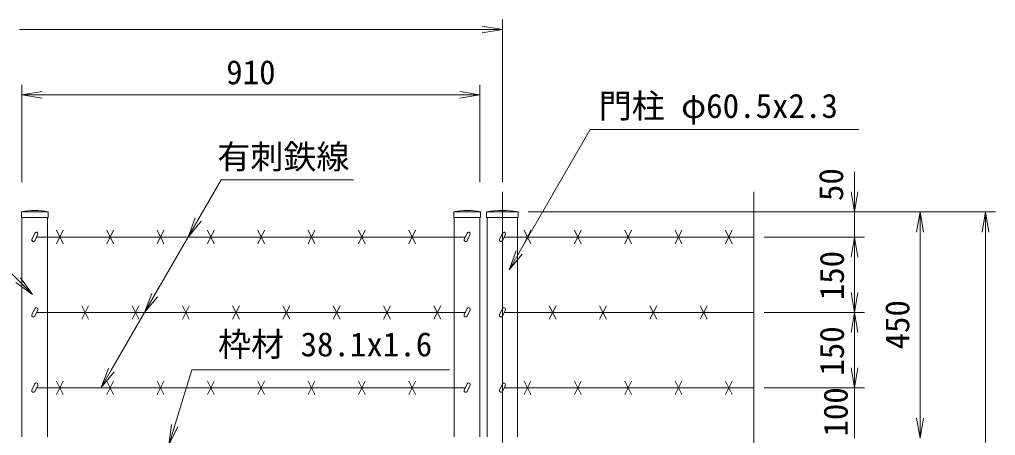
# Model space of a CAD drawing. Units: millimetres, scale not verified. Extents: x -4200 to 4200, y -2970 to 2970.
# Drawn here: x -2504 to -564, y 667 to 1494 of the extents above; entities that cross this region are included whole.
import ezdxf
from ezdxf.enums import TextEntityAlignment as Align

# ---------------------------------------------------------------- set-up
doc = ezdxf.new("R2010")
doc.units = ezdxf.units.MM
doc.header["$LTSCALE"] = 20
doc.linetypes.add('USER1', pattern=[50.8, 31.75, -6.35, 6.35, -6.35])
for name, color, linetype, lineweight in [('0-2_D-BMK', 2, 'USER1', 13), ('0-3_D-STR1', 1, 'Continuous', 18), ('0-6_D-STR3', 3, 'Continuous', 13), ('0-7_D-STR-DIM', 7, 'Continuous', 9), ('0-8_0', 7, 'Continuous', 9), ('0-9_D-STR-TXT', 7, 'Continuous', 9)]:
    doc.layers.add(name, color=color, linetype=linetype, lineweight=lineweight)
doc.styles.add('ＭＳ ゴシック', font='')
doc.styles.get('ＭＳ ゴシック').set_extended_font_data('MS Gothic')

# ---------------------------------------------------------------- blocks, each defined once
blk = doc.blocks.new('_Open')
at = {"layer": '0-8_0'}
blk.add_line((-20, 3.33), (0, 0), dxfattribs=at)
blk.add_lwpolyline([(-20, -3.33), (0, 0), (-20, 0)], dxfattribs=at)
blk = doc.blocks.new('MLeader6')
at = {"layer": '0-8_0'}
blk.add_line((-1505.31, 1027.62), (-1531.08, 996.31), dxfattribs=at)
for points in [[(-1511.08, 1030.95), (-1369.94, 1275.42), (-842.86, 1275.42), (-835.66, 1275.42)], [(-1516.85, 1034.28), (-1531.08, 996.31), (-1511.08, 1030.95)]]:
    blk.add_lwpolyline(points, dxfattribs=at)
blk = doc.blocks.new('MLeader7')
at = {"layer": '0-7_D-STR-DIM'}
blk.add_line((-2501.78, 980.15), (-2478.21, 947.16), dxfattribs=at)
for points in [[(-2506.49, 975.44), (-2731.16, 1200.11), (-3253.23, 1200.11), (-3260.43, 1200.11)], [(-2511.21, 970.73), (-2478.21, 947.16), (-2506.49, 975.44)]]:
    blk.add_lwpolyline(points, dxfattribs=at)
blk = doc.blocks.new('MLeader10')
at = {"layer": '0-7_D-STR-DIM'}
blk.add_line((-2315.87, 793.48), (-2341.64, 762.17), dxfattribs=at)
for points in [[(-2321.64, 796.81), (-2103.31, 1174.98), (-1847.1, 1174.98), (-1839.9, 1174.98)], [(-2327.42, 800.14), (-2341.64, 762.17), (-2321.64, 796.81)]]:
    blk.add_lwpolyline(points, dxfattribs=at)

msp = doc.modelspace()

# ---------------------------------------------------------------- linework, layer by layer
at = {"layer": '0-2_D-BMK'}
msp.add_line((-1544.32, 1151.52), (-1544.32, -368.63), dxfattribs=at)
at = {"layer": '0-3_D-STR1'}
for p, q in [((-2447.07, 1111.37), (-2500.27, 1111.37)), ((-2500.27, 1111.37), (-2500.27, 1100.37)), ((-2447.07, 1100.37), (-2447.07, 1111.37)), ((-1641.07, 1111.37), (-1587.87, 1111.37)), ((-1641.07, 1100.37), (-1641.07, 1111.37)), ((-1587.87, 1111.37), (-1587.87, 1100.37)), ((-1512.87, 1111.37), (-1575.77, 1111.37)), ((-1575.77, 1111.37), (-1575.77, 1100.37)), ((-1512.87, 1100.37), (-1512.87, 1111.37)), ((-2447.07, 1100.37), (-2500.27, 1100.37)), ((-2499.07, 1100.37), (-2499.07, 664.37)), ((-2448.27, 1100.37), (-2448.27, 664.37)), ((-1641.07, 1100.37), (-1587.87, 1100.37)), ((-1639.87, 1100.37), (-1639.87, 664.37)), ((-1589.07, 1100.37), (-1589.07, 664.37)), ((-1512.87, 1100.37), (-1575.77, 1100.37)), ((-1574.57, 1100.37), (-1574.57, 664.37)), ((-1514.07, 1100.37), (-1514.07, 664.37))]:
    msp.add_line(p, q, dxfattribs=at)
for centre, radius, start, end in [((-2473.67, 994.94), 119.43, 77.13052, 102.86948), ((-1614.47, 994.94), 119.43, 77.13052, 102.86948), ((-1544.32, 948.02), 166.35, 79.10214, 100.89786)]:
    msp.add_arc(centre, radius, start, end, dxfattribs=at)
at = {"layer": '0-6_D-STR3'}
for p, q in [((-2473.24, 1069.4), (-2479.19, 1056.64)), ((-2467.8, 1066.86), (-2473.75, 1054.1)), ((-2430.38, 1074.78), (-2416.96, 1047.95)), ((-2430.38, 1047.95), (-2416.96, 1074.78)), ((-2330.38, 1074.78), (-2316.96, 1047.95)), ((-2330.38, 1047.95), (-2316.96, 1074.78)), ((-2230.38, 1074.78), (-2216.96, 1047.95)), ((-2230.38, 1047.95), (-2216.96, 1074.78)), ((-2130.38, 1074.78), (-2116.96, 1047.95)), ((-2130.38, 1047.95), (-2116.96, 1074.78)), ((-2030.38, 1074.78), (-2016.96, 1047.95)), ((-2030.38, 1047.95), (-2016.96, 1074.78)), ((-1930.38, 1074.78), (-1916.96, 1047.95)), ((-1930.38, 1047.95), (-1916.96, 1074.78)), ((-1830.38, 1074.78), (-1816.96, 1047.95)), ((-1830.38, 1047.95), (-1816.96, 1074.78)), ((-1730.38, 1074.78), (-1716.96, 1047.95)), ((-1730.38, 1047.95), (-1716.96, 1074.78)), ((-1614.04, 1069.4), (-1619.99, 1056.64)), ((-1608.6, 1066.86), (-1614.55, 1054.1)), ((-1543.89, 1069.4), (-1549.84, 1056.64)), ((-1538.45, 1066.86), (-1544.4, 1054.1)), ((-1501.03, 1074.78), (-1487.61, 1047.95)), ((-1501.03, 1047.95), (-1487.61, 1074.78)), ((-1401.03, 1074.78), (-1387.61, 1047.95)), ((-1401.03, 1047.95), (-1387.61, 1074.78)), ((-1301.03, 1074.78), (-1287.61, 1047.95)), ((-1301.03, 1047.95), (-1287.61, 1074.78)), ((-1201.03, 1074.78), (-1187.61, 1047.95)), ((-1201.03, 1047.95), (-1187.61, 1074.78)), ((-1101.03, 1074.78), (-1087.61, 1047.95)), ((-1101.03, 1047.95), (-1087.61, 1074.78)), ((-1617.78, 1061.37), (-2470.36, 1061.37)), ((-1044.32, 1061.37), (-1541.01, 1061.37)), ((-2473.24, 919.4), (-2479.19, 906.64)), ((-2467.8, 916.86), (-2473.75, 904.1)), ((-2380.38, 924.78), (-2366.96, 897.95)), ((-2380.38, 897.95), (-2366.96, 924.78)), ((-2280.38, 924.78), (-2266.96, 897.95)), ((-2280.38, 897.95), (-2266.96, 924.78)), ((-2180.38, 924.78), (-2166.96, 897.95)), ((-2180.38, 897.95), (-2166.96, 924.78)), ((-2080.38, 924.78), (-2066.96, 897.95)), ((-2080.38, 897.95), (-2066.96, 924.78)), ((-1980.38, 924.78), (-1966.96, 897.95)), ((-1980.38, 897.95), (-1966.96, 924.78)), ((-1880.38, 924.78), (-1866.96, 897.95)), ((-1880.38, 897.95), (-1866.96, 924.78)), ((-1780.38, 924.78), (-1766.96, 897.95)), ((-1780.38, 897.95), (-1766.96, 924.78)), ((-1680.38, 924.78), (-1666.96, 897.95)), ((-1680.38, 897.95), (-1666.96, 924.78)), ((-1614.04, 919.4), (-1619.99, 906.64)), ((-1608.6, 916.86), (-1614.55, 904.1)), ((-1543.89, 919.4), (-1549.84, 906.64)), ((-1538.45, 916.86), (-1544.4, 904.1)), ((-1451.03, 924.78), (-1437.61, 897.95)), ((-1451.03, 897.95), (-1437.61, 924.78)), ((-1351.03, 924.78), (-1337.61, 897.95)), ((-1351.03, 897.95), (-1337.61, 924.78)), ((-1251.03, 924.78), (-1237.61, 897.95)), ((-1251.03, 897.95), (-1237.61, 924.78)), ((-1151.03, 924.78), (-1137.61, 897.95)), ((-1151.03, 897.95), (-1137.61, 924.78)), ((-1617.78, 911.37), (-2470.36, 911.37)), ((-1044.32, 911.37), (-1541.01, 911.37)), ((-2473.24, 769.4), (-2479.19, 756.64)), ((-2467.8, 766.86), (-2473.75, 754.1)), ((-1617.78, 761.37), (-2470.36, 761.37)), ((-2430.38, 774.78), (-2416.96, 747.95)), ((-2430.38, 747.95), (-2416.96, 774.78)), ((-2330.38, 774.78), (-2316.96, 747.95)), ((-2330.38, 747.95), (-2316.96, 774.78)), ((-2230.38, 774.78), (-2216.96, 747.95)), ((-2230.38, 747.95), (-2216.96, 774.78)), ((-2130.38, 774.78), (-2116.96, 747.95)), ((-2130.38, 747.95), (-2116.96, 774.78)), ((-2030.38, 774.78), (-2016.96, 747.95)), ((-2030.38, 747.95), (-2016.96, 774.78)), ((-1930.38, 774.78), (-1916.96, 747.95)), ((-1930.38, 747.95), (-1916.96, 774.78)), ((-1830.38, 774.78), (-1816.96, 747.95)), ((-1830.38, 747.95), (-1816.96, 774.78)), ((-1730.38, 774.78), (-1716.96, 747.95)), ((-1730.38, 747.95), (-1716.96, 774.78)), ((-1614.04, 769.4), (-1619.99, 756.64)), ((-1608.6, 766.86), (-1614.55, 754.1)), ((-1543.89, 769.4), (-1549.84, 756.64)), ((-1538.45, 766.86), (-1544.4, 754.1)), ((-1044.32, 761.37), (-1541.01, 761.37)), ((-1501.03, 774.78), (-1487.61, 747.95)), ((-1501.03, 747.95), (-1487.61, 774.78)), ((-1401.03, 774.78), (-1387.61, 747.95)), ((-1401.03, 747.95), (-1387.61, 774.78)), ((-1301.03, 774.78), (-1287.61, 747.95)), ((-1301.03, 747.95), (-1287.61, 774.78)), ((-1201.03, 774.78), (-1187.61, 747.95)), ((-1201.03, 747.95), (-1187.61, 774.78)), ((-1101.03, 774.78), (-1087.61, 747.95)), ((-1101.03, 747.95), (-1087.61, 774.78))]:
    msp.add_line(p, q, dxfattribs=at)
for centre, start, end in [((-2470.52, 1068.13), 334.99524, 154.99707), ((-1611.32, 1068.13), 334.99524, 154.99707), ((-1541.17, 1068.13), 334.99524, 154.99707), ((-2476.47, 1055.37), 154.99707, 334.99524), ((-1617.27, 1055.37), 154.99707, 334.99524), ((-1547.12, 1055.37), 154.99707, 334.99524), ((-2470.52, 918.13), 334.99524, 154.99707), ((-1611.32, 918.13), 334.99524, 154.99707), ((-1541.17, 918.13), 334.99524, 154.99707), ((-2476.47, 905.37), 154.99707, 334.99524), ((-1617.27, 905.37), 154.99707, 334.99524), ((-1547.12, 905.37), 154.99707, 334.99524), ((-2476.47, 755.37), 154.99707, 334.99524), ((-2470.52, 768.13), 334.99524, 154.99707), ((-1617.27, 755.37), 154.99707, 334.99524), ((-1611.32, 768.13), 334.99524, 154.99707), ((-1547.12, 755.37), 154.99707, 334.99524), ((-1541.17, 768.13), 334.99524, 154.99707)]:
    msp.add_arc(centre, 3, start, end, dxfattribs=at)
at = {"layer": '0-7_D-STR-DIM'}
for p, q in [((-1544.32, 1171.52), (-1544.32, 1494.03)), ((-2504.32, 1474.03), (-1584.32, 1474.03)), ((-2499.07, 1170.81), (-2499.07, 1364.03)), ((-1589.07, 1170.81), (-1589.07, 1364.03)), ((-2459.07, 1344.03), (-1629.07, 1344.03)), ((-844.32, 1151.37), (-844.32, 1191.37)), ((-1044.32, 1151.52), (-1044.32, 265.59)), ((-1492.87, 1111.37), (-824.32, 1111.37)), ((-1492.87, 1111.37), (-694.32, 1111.37)), ((-1472.87, 1111.37), (-564.32, 1111.37)), ((-844.32, 1061.37), (-844.32, 1111.37)), ((-714.32, 701.37), (-714.32, 1071.37)), ((-584.32, 1071.37), (-584.32, -298.63)), ((-1024.32, 1061.37), (-824.32, 1061.37)), ((-1024.32, 1061.37), (-824.32, 1061.37)), ((-844.32, 951.37), (-844.32, 1021.37)), ((-844.32, 1021.37), (-844.32, 981.37)), ((-1024.32, 911.37), (-824.32, 911.37)), ((-1024.32, 911.37), (-824.32, 911.37)), ((-844.32, 801.37), (-844.32, 871.37)), ((-844.32, 801.37), (-844.32, 841.37)), ((-1024.32, 761.37), (-824.32, 761.37)), ((-1004.32, 761.37), (-824.32, 761.37)), ((-844.32, 661.37), (-844.32, 761.37))]:
    msp.add_line(p, q, dxfattribs=at)
at = {"layer": '0-9_D-STR-TXT'}
msp.add_lwpolyline([(-1649.26, 797.04), (-2161.32, 797.04), (-2206.68, 650.08)], dxfattribs=at)

# ---------------------------------------------------------------- block references
at = {"layer": '0-7_D-STR-DIM', "xscale": 2, "yscale": 2}
for p in [(-1544.32, 1474.03), (-1589.07, 1344.03)]:
    msp.add_blockref('_Open', p, dxfattribs=at)
for p, rotation in [((-2499.07, 1344.03), 180), ((-844.32, 1111.37), 270), ((-714.32, 1111.37), 90), ((-584.32, 1111.37), 90), ((-2168.9, 1061.37), 240), ((-844.32, 1061.37), 90), ((-844.32, 1061.37), 90), ((-844.32, 911.37), 270), ((-2255.51, 911.37), 240), ((-844.32, 911.37), 90), ((-844.32, 761.37), 270), ((-844.32, 761.37), 270), ((-714.32, 661.37), 270)]:
    msp.add_blockref('_Open', p, dxfattribs=dict(at, rotation=rotation))
at = {"layer": '0-7_D-STR-DIM'}
for name in ['MLeader7', 'MLeader10']:
    msp.add_blockref(name, (0, 0), dxfattribs=at)
at = {"layer": '0-8_0'}
msp.add_blockref('MLeader6', (0, 0), dxfattribs=at)
at = {"layer": '0-9_D-STR-TXT', "xscale": 2, "yscale": 2, "rotation": 252.84683}
msp.add_blockref('_Open', (-2207.27, 648.17), dxfattribs=at)

# ---------------------------------------------------------------- texts
at = {"layer": '0-7_D-STR-DIM', "style": 'ＭＳ ゴシック'}
msp.add_text('910', height=48.09, dxfattribs=at).set_placement((-2093.2, 1350.78), align=Align.BOTTOM_LEFT)
for s, p in [('50', (-852.63, 1133.01)), ('150', (-851.07, 935.72)), ('450', (-721.07, 837.87)), ('150', (-851.07, 785.72)), ('100', (-843.56, 664.53))]:
    msp.add_text(s, height=48.09, rotation=90, dxfattribs=at).set_placement(p, align=Align.BOTTOM_LEFT)
at = {"layer": '0-9_D-STR-TXT', "style": 'ＭＳ ゴシック'}
for s, p in [('門柱 φ60.5x2.3', (-1352.89, 1283.79)), ('有刺鉄線', (-2110.67, 1182.65)), ('枠材 38.1x1.6', (-2109.38, 809.63))]:
    msp.add_text(s, height=48.09, dxfattribs=at).set_placement(p, align=Align.BOTTOM_LEFT)

doc.saveas('drawing.dxf')
